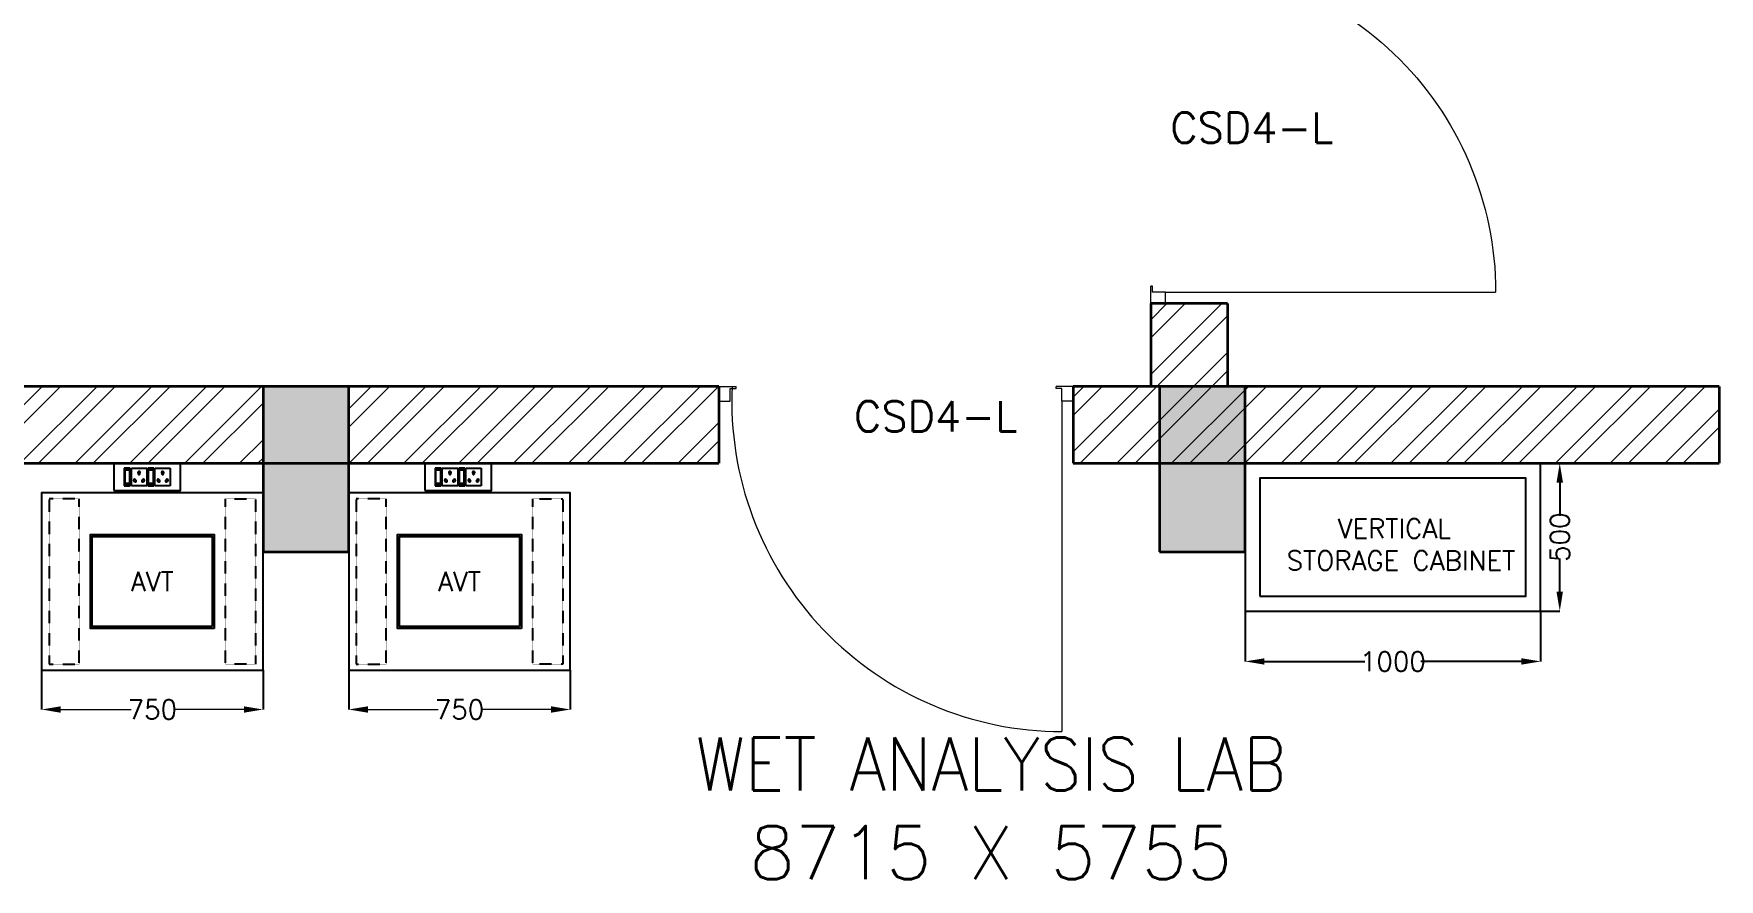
# Model space of a CAD drawing. Extents: x -52083 to 49512, y -145230 to 20224.
# Drawn here: x -34519 to -28813, y -15381 to -12519 of the extents above; entities that cross this region are included whole.
import ezdxf
from ezdxf.enums import TextEntityAlignment as Align

# ---------------------------------------------------------------- set-up
doc = ezdxf.new("R2010")
doc.units = 0
doc.header["$LTSCALE"] = 0.5
doc.header["$MEASUREMENT"] = 0
doc.header["$PDMODE"] = 32
doc.linetypes.add('HIDDEN', pattern=[0.375, 0.25, -0.125])
for name, color, linetype, lineweight in [('1200x2100 Door', 5, 'Continuous', 5), ('COL', 1, 'Continuous', 35), ('DIM', 3, 'Continuous', 5), ('Hatch-1', 8, 'Continuous', 5), ('Sa-Block Text', 7, 'Continuous', 18), ('wall-1', 7, 'Continuous', 35)]:
    doc.layers.add(name, color=color, linetype=linetype, lineweight=lineweight)
for name, color, linetype in [('PDF_Text', 5, 'Continuous'), ('SA-6MRP', 1, 'Continuous'), ('SA-6MUP', 223, 'Continuous'), ('SA-FUR', 3, 'Continuous'), ('SA-Granite', 3, 'Continuous')]:
    doc.layers.add(name, color=color, linetype=linetype)
doc.styles.add('RomanS', font='romans.shx')
doc.styles.get("Standard").update_dxf_attribs({"font": 'romans.shx'})
doc.dimstyles.new('Sa-dim', dxfattribs={"dimtxt": 65, "dimasz": 65, "dimexe": 0, "dimexo": 0, "dimtad": 0, "dimdec": 0, "dimdsep": 46, "dimtxsty": 'Standard', "dimcen": 0, "dimclrd": 256, "dimclre": 7, "dimclrt": 1, "dimadec": 0, "dimazin": 0, "dimtfac": 1, "dimtdec": 0, "dimtmove": 0, "dimatfit": 3, "dimfxl": 1, "dimlwd": -1, "dimarcsym": 0})
pattern_1 = [(45, (5394.74, 2e-13), (-92.80777, 92.80777), []), (45, (5456.61, 2e-13), (-92.80777, 92.80777), [])]

# ---------------------------------------------------------------- blocks, each defined once
blk = doc.blocks.new('SD 1200x2100')
at = {"layer": '1200x2100 Door'}
for p, q in [((289771.1, 46661.9), (289771.1, 46711.8)), ((289771.1, 46711.8), (289829.5, 46711.8)), ((289771.1, 46661.9), (289771.1, 46711.8)), ((289809.4, 46661.9), (289809.4, 46705.1)), ((289809.4, 46705.1), (289829.5, 46705.1)), ((289829.5, 46705.1), (289829.5, 46711.8)), ((290971.1, 46711.8), (290912.7, 46711.8)), ((290912.7, 46705.1), (290912.7, 46711.8)), ((290932.8, 46705.1), (290912.7, 46705.1)), ((290932.8, 46661.9), (290932.8, 46705.1)), ((290971.1, 46661.9), (290971.1, 46711.8)), ((289771.1, 46661.9), (289809.4, 46661.9)), ((290971.1, 46661.9), (290932.8, 46661.9)), ((290932.8, 46661.9), (290932.8, 45543.9))]:
    blk.add_line(p, q, dxfattribs=at)
blk.add_arc((290932.8, 46661.9), 1118, 177.4426, 270, dxfattribs=at)
blk = doc.blocks.new('750 X 600 AVT')
at = {"color": 30, "linetype": 'HIDDEN'}
for points in [[(127, 20.4), (127, 579.6), (25.4, 579.6), (25.4, 20.4)], [(623, 20.4), (623, 579.6), (724.6, 579.6), (724.6, 20.4)]]:
    blk.add_lwpolyline(points, close=True, dxfattribs=at)
at = {"color": 30}
for points in [[(584.4, 141.1), (165.6, 141.1), (165.6, 458.9), (584.4, 458.9)], [(578.1, 147.4), (171.9, 147.4), (171.9, 452.6), (578.1, 452.6)]]:
    blk.add_lwpolyline(points, close=True, dxfattribs=at)
at = {"layer": 'SA-Granite', "color": 30}
blk.add_lwpolyline([(0, 0), (750, 0), (750, 600), (0, 600)], close=True, dxfattribs=at)
at = {"insert": (375, 300), "char_height": 65, "width": 175.432, "attachment_point": 5}
blk.add_mtext('{\\C7;AVT}', dxfattribs=at)
blk = doc.blocks.new('*D465')
at = {"layer": 'Defpoints', "color": 0, "transparency": 16777216}
for p in [(-33452.5, -14673.3), (-32702.5, -14673.3), (-32702.5, -14806.7)]:
    blk.add_point(p, dxfattribs=at)
at = {"layer": 'DIM', "color": 7, "lineweight": -2, "transparency": 16777216}
for p, q in [((-33452.5, -14673.3), (-33452.5, -14806.7)), ((-32702.5, -14673.3), (-32702.5, -14806.7))]:
    blk.add_line(p, q, dxfattribs=at)
at = {"layer": 'DIM', "transparency": 16777216}
for p, q in [((-33387.5, -14806.7), (-33149.6, -14806.7)), ((-32767.5, -14806.7), (-33005.5, -14806.7))]:
    blk.add_line(p, q, dxfattribs=at)
for points in [[(-33387.5, -14795.9), (-33387.5, -14817.6), (-33452.5, -14806.7)], [(-32767.5, -14795.9), (-32767.5, -14817.6), (-32702.5, -14806.7)]]:
    blk.add_solid(points, dxfattribs=at)
at = {"layer": 'DIM', "color": 1, "transparency": 16777216, "insert": (-33077.5, -14806.7), "char_height": 65, "attachment_point": 5}
blk.add_mtext('750', dxfattribs=at)
blk = doc.blocks.new('*U128')
at = {"color": 30}
for points in [[(-1000, -500), (0, -500), (0, 0), (-1000, 0)], [(-950, -450), (-50, -450), (-50, -50), (-950, -50)]]:
    blk.add_lwpolyline(points, close=True, dxfattribs=at)
blk = doc.blocks.new('*D466')
at = {"layer": 'Defpoints', "color": 0, "transparency": 16777216}
for p in [(-30417.5, -14473.3), (-29417.5, -14473.3), (-29417.5, -14644)]:
    blk.add_point(p, dxfattribs=at)
at = {"layer": 'SA-6MUP', "color": 7, "lineweight": -2, "transparency": 16777216}
for p, q in [((-30417.5, -14473.3), (-30417.5, -14644)), ((-29417.5, -14473.3), (-29417.5, -14644))]:
    blk.add_line(p, q, dxfattribs=at)
at = {"layer": 'SA-6MUP', "transparency": 16777216}
for p, q in [((-30352.5, -14644), (-30012, -14644)), ((-29482.5, -14644), (-29823, -14644))]:
    blk.add_line(p, q, dxfattribs=at)
for points in [[(-30352.5, -14633.2), (-30352.5, -14654.9), (-30417.5, -14644)], [(-29482.5, -14633.2), (-29482.5, -14654.9), (-29417.5, -14644)]]:
    blk.add_solid(points, dxfattribs=at)
at = {"layer": 'SA-6MUP', "color": 1, "transparency": 16777216, "insert": (-29917.5, -14644), "char_height": 65, "attachment_point": 5}
blk.add_mtext('1000', dxfattribs=at)
blk = doc.blocks.new('*D467')
at = {"layer": 'Defpoints', "color": 0, "transparency": 16777216}
for p in [(-29417.5, -13973.3), (-29352.6, -13973.3), (-29417.5, -14473.3)]:
    blk.add_point(p, dxfattribs=at)
at = {"layer": 'SA-6MUP', "color": 7, "lineweight": -2, "transparency": 16777216}
for p, q in [((-29417.5, -13973.3), (-29352.6, -13973.3)), ((-29417.5, -14473.3), (-29352.6, -14473.3))]:
    blk.add_line(p, q, dxfattribs=at)
at = {"layer": 'SA-6MUP', "transparency": 16777216}
for p, q in [((-29352.6, -14038.3), (-29352.6, -14151)), ((-29352.6, -14408.3), (-29352.6, -14295.6))]:
    blk.add_line(p, q, dxfattribs=at)
for points in [[(-29363.5, -14038.3), (-29341.8, -14038.3), (-29352.6, -13973.3)], [(-29363.5, -14408.3), (-29341.8, -14408.3), (-29352.6, -14473.3)]]:
    blk.add_solid(points, dxfattribs=at)
at = {"layer": 'SA-6MUP', "color": 1, "transparency": 16777216, "insert": (-29352.6, -14223.3), "char_height": 65, "attachment_point": 5, "rotation": 90}
blk.add_mtext('500', dxfattribs=at)
blk = doc.blocks.new('*D682')
at = {"layer": 'Defpoints', "color": 0, "transparency": 16777216}
for p in [(-34492.5, -14673.3), (-33742.5, -14673.3), (-33742.5, -14806.7)]:
    blk.add_point(p, dxfattribs=at)
at = {"layer": 'DIM', "color": 7, "lineweight": -2, "transparency": 16777216}
for p, q in [((-34492.5, -14673.3), (-34492.5, -14806.7)), ((-33742.5, -14673.3), (-33742.5, -14806.7))]:
    blk.add_line(p, q, dxfattribs=at)
at = {"layer": 'DIM', "transparency": 16777216}
for p, q in [((-34427.5, -14806.7), (-34189.6, -14806.7)), ((-33807.5, -14806.7), (-34045.5, -14806.7))]:
    blk.add_line(p, q, dxfattribs=at)
for points in [[(-34427.5, -14795.9), (-34427.5, -14817.6), (-34492.5, -14806.7)], [(-33807.5, -14795.9), (-33807.5, -14817.6), (-33742.5, -14806.7)]]:
    blk.add_solid(points, dxfattribs=at)
at = {"layer": 'DIM', "color": 1, "transparency": 16777216, "insert": (-34117.5, -14806.7), "char_height": 65, "attachment_point": 5}
blk.add_mtext('750', dxfattribs=at)
blk = doc.blocks.new('*U133')
at = {"ltscale": 300}
for p, q in [((-78.1, 29.8), (-78.1, -29.8)), ((-78.1, 29.8), (-78.1, -29.8)), ((-57.3, 29.8), (-78.1, 29.8)), ((-78.1, 29.8), (-57.3, 29.8)), ((-76.3, 23.3), (-76.3, -23.3)), ((-59.1, 23.3), (-76.3, 23.3)), ((-59.1, -23.3), (-59.1, 23.3)), ((-57.3, -29.8), (-57.3, 29.8)), ((-53.9, 29.8), (-1.7, 29.8)), ((-53.9, -29.8), (-53.9, 29.8)), ((-1.7, 29.8), (-1.7, -29.8)), ((1.7, 29.8), (1.7, -29.8)), ((1.7, 29.8), (1.7, -29.8)), ((22.5, 29.8), (1.7, 29.8)), ((1.7, 29.8), (22.5, 29.8)), ((3.5, 23.3), (3.5, -23.3)), ((20.7, 23.3), (3.5, 23.3)), ((20.7, -23.3), (20.7, 23.3)), ((22.5, -29.8), (22.5, 29.8)), ((25.9, -29.8), (25.9, 29.8)), ((25.9, 29.8), (78.1, 29.8)), ((78.1, 29.8), (78.1, -29.8)), ((-78.1, -29.8), (-57.3, -29.8)), ((-76.3, -21.2), (-59.1, -21.2)), ((-76.3, -23.3), (-59.1, -23.3)), ((-1.7, -29.8), (-53.9, -29.8)), ((1.7, -29.8), (22.5, -29.8)), ((3.5, -21.2), (20.7, -21.2)), ((3.5, -23.3), (20.7, -23.3)), ((78.1, -29.8), (25.9, -29.8))]:
    blk.add_line(p, q, dxfattribs=at)
blk.add_lwpolyline([(-113, -46), (113, -46), (113, 46), (-113, 46)], close=True, dxfattribs=at)
for centre, radius, start, end in [((-27.8, 14.7), 4.06, 307.1584, 232.8416), ((-27.8, 10.6), 2.59, 161.4031, 18.5969), ((52, 14.7), 4.06, 307.1584, 232.8416), ((52, 10.6), 2.59, 161.4031, 18.5969), ((-42.7, -11.6), 3.5, 5.2689, 272.51), ((-39.9, -14), 2.82, 202.6838, 75.0951), ((-15.7, -14), 2.82, 104.9049, 337.3162), ((-12.9, -11.6), 3.5, 267.49, 174.7311), ((37.1, -11.6), 3.5, 5.2689, 272.51), ((39.9, -14), 2.82, 202.6838, 75.0951), ((64.1, -14), 2.82, 104.9049, 337.3162), ((66.9, -11.6), 3.5, 267.49, 174.7311)]:
    blk.add_arc(centre, radius, start, end, dxfattribs=at)
at = {"layer": 'Sa-Block Text', "flags": 1}
for tag, p in [('PROJECTNAME', (102.4, 776)), ('FLOOR', (102.4, 686.5)), ('LABNAME', (102.4, 577)), ('ITEMNO:', (102.4, 479.7))]:
    blk.add_attdef(tag, text='', height=65, dxfattribs=at).set_placement(p, align=Align.MIDDLE_CENTER)
at = {"layer": 'Sa-Block Text'}
blk.add_attdef('CATALOGUE', text='', height=65, dxfattribs=at).set_placement((102.4, 360.5), align=Align.MIDDLE_CENTER)

msp = doc.modelspace()

# ---------------------------------------------------------------- hatches: boundary and pattern name
at = {"layer": 'COL'}
h = msp.add_hatch(color=256, dxfattribs=at)
h.dxf.hatch_style = 1
h.paths.add_polyline_path([(-33452.5, -13713.3), (-33742.5, -13713.3), (-33742.5, -14273.3), (-33452.5, -14273.3)])
h = msp.add_hatch(color=256, dxfattribs=at)
h.dxf.hatch_style = 1
h.paths.add_polyline_path([(-30417.5, -13713.3), (-30707.5, -13713.3), (-30707.5, -14273.3), (-30417.5, -14273.3)])
at = {"layer": 'Hatch-1'}
h = msp.add_hatch(dxfattribs=at)
h.set_pattern_fill('ANSI32,_O', color=256, scale=350)
h.set_pattern_definition(pattern_1)
h.paths.add_polyline_path([(-30477.5, -13432.3), (-30737.5, -13432.3), (-30737.5, -13713.3), (-30477.5, -13713.3)])
h = msp.add_hatch(dxfattribs=at)
h.set_pattern_fill('ANSI32,_O', color=256, scale=350)
h.set_pattern_definition(pattern_1)
h.paths.add_polyline_path([(-36382.5, -13973.3), (-33742.5, -13973.3), (-33742.5, -13713.3), (-36382.5, -13713.3)])
h = msp.add_hatch(dxfattribs=at)
h.set_pattern_fill('ANSI32,_O', color=256, scale=350)
h.set_pattern_definition(pattern_1)
h.paths.add_polyline_path([(-33452.5, -13713.3), (-32199.5, -13713.3), (-32199.5, -13973.3), (-33452.5, -13973.3)])
h = msp.add_hatch(dxfattribs=at)
h.set_pattern_fill('ANSI32,_O', color=256, scale=350)
h.set_pattern_definition(pattern_1)
h.paths.add_polyline_path([(-30999.5, -13713.3), (-28812.5, -13713.3), (-28812.5, -13973.3), (-30999.5, -13973.3)])

# ---------------------------------------------------------------- linework, layer by layer
at = {"layer": 'COL', "elevation": 2637.8}
for points in [[(-33742.5, -14273.3), (-33452.5, -14273.3), (-33452.5, -13713.3), (-33742.5, -13713.3)], [(-30707.5, -14273.3), (-30417.5, -14273.3), (-30417.5, -13713.3), (-30707.5, -13713.3)]]:
    msp.add_lwpolyline(points, close=True, dxfattribs=at)
at = {"layer": 'Hatch-1', "elevation": 2637.8}
for points in [[(-36382.5, -13973.3), (-33742.5, -13973.3), (-33742.5, -13713.3), (-36382.5, -13713.3)], [(-32199.5, -13713.3), (-33452.5, -13713.3), (-33452.5, -13973.3), (-32199.5, -13973.3)], [(-33452.5, -13713.3), (-32199.5, -13713.3), (-32199.5, -13973.3), (-33452.5, -13973.3)], [(-30999.5, -13713.3), (-30707.5, -13713.3), (-30707.5, -13973.3), (-30999.5, -13973.3)], [(-30999.5, -13713.3), (-28812.5, -13713.3), (-28812.5, -13973.3), (-30999.5, -13973.3)], [(-30417.5, -13973.3), (-28812.5, -13973.3), (-28812.5, -13713.3), (-30417.5, -13713.3)], [(-33742.5, -13973.3), (-36382.5, -13973.3), (-36382.5, -13973.3), (-33742.5, -13973.3)]]:
    msp.add_lwpolyline(points, close=True, dxfattribs=at)
at = {"layer": 'SA-FUR', "color": 7, "elevation": 2637.8}
for points in [[(-34492.5, -14673.3), (-33742.5, -14673.3), (-33742.5, -14073.3), (-34492.5, -14073.3)], [(-33452.5, -14673.3), (-32702.5, -14673.3), (-32702.5, -14073.3), (-33452.5, -14073.3)]]:
    msp.add_lwpolyline(points, close=True, dxfattribs=at)
at = {"layer": 'wall-1', "color": 7}
for p, q in [((-30737.5, -13432.3, 2637.8), (-30737.5, -13713.3, 2637.8)), ((-30477.5, -13432.3, 2637.8), (-30737.5, -13432.3, 2637.8)), ((-30477.5, -13432.3, 2637.8), (-30477.5, -13713.3, 2637.8)), ((-32199.5, -13713.3, 2637.8), (-40350.5, -13713.3, 2637.8)), ((-32199.5, -13713.3, 2637.8), (-32199.5, -13973.3, 2637.8)), ((-30999.5, -13713.3, 2637.8), (-30999.5, -13973.3, 2637.8)), ((-28812.5, -13713.3, 2637.8), (-30999.5, -13713.3, 2637.8)), ((-28812.5, -13713.3, 2637.8), (-28812.5, -13973.3, 2637.8)), ((-40350.5, -13973.3, 2637.8), (-32199.5, -13973.3, 2637.8))]:
    msp.add_line(p, q, dxfattribs=at)
at = {"layer": 'wall-1', "color": 7, "elevation": 2637.8}
for points in [[(-32199.5, -13713.3), (-40350.5, -13713.3)], [(-28812.5, -13713.3), (-30999.5, -13713.3)], [(-30999.5, -13973.3), (-28812.5, -13973.3)], [(-30999.5, -13973.3), (-28812.5, -13973.3)]]:
    msp.add_lwpolyline(points, dxfattribs=at)

# ---------------------------------------------------------------- block references
msp.add_blockref('*U128', (-29417.5, -13973.3, 2637.8))
at = {"layer": '1200x2100 Door', "xscale": -1, "rotation": 90}
msp.add_blockref('SD 1200x2100', (15974.3, 277538.8, 2637.8), dxfattribs=at)
at = {"layer": '1200x2100 Door'}
msp.add_blockref('SD 1200x2100', (-321970.6, -60425.2, 2637.8), dxfattribs=at)
at = {"layer": 'SA-6MRP', "color": 7}
for p in [(-34134.6, -14019.3, 2637.8), (-33082, -14019.3, 2637.8)]:
    msp.add_blockref('*U133', p, dxfattribs=at)
at = {"layer": 'SA-Granite'}
for p in [(-34492.5, -14673.3, 2637.8), (-33452.5, -14673.3, 2637.8)]:
    msp.add_blockref('750 X 600 AVT', p, dxfattribs=at)

# ---------------------------------------------------------------- texts
at = {"insert": (-29912.5, -14248.3, 2637.8), "char_height": 65, "width": 949.746, "attachment_point": 5}
msp.add_mtext('VERTICAL\\P STORAGE CABINET', dxfattribs=at)
at = {"layer": '1200x2100 Door', "color": 0, "style": 'RomanS'}
for p in [(-30671.4, -12888.5, 2637.8), (-31741.9, -13865.9, 2637.8)]:
    msp.add_text('CSD4-L', height=103.23, dxfattribs=at).set_placement(p)
at = {"layer": 'PDF_Text', "insert": (-31278.3, -15141.4, 2637.8), "char_height": 180, "width": 2953.65, "attachment_point": 5, "style": 'RomanS'}
msp.add_mtext('{\\W0.9;WET ANALYSIS LAB\\P\\W1;\\C0;8715 X 5755}', dxfattribs=at)

# ---------------------------------------------------------------- dimensions: what is measured, and where the dimension line sits
at = {"layer": 'DIM', "color": 7}
for base, p1, p2, picture, middle in [((-33742.5, -14806.7, 2637.8), (-34492.5, -14673.3, 2637.8), (-33742.5, -14673.3, 2637.8), '*D682', (-34117.5, -14806.7, 2637.8)), ((-32702.5, -14806.7, 2637.8), (-33452.5, -14673.3, 2637.8), (-32702.5, -14673.3, 2637.8), '*D465', (-33077.5, -14806.7, 2637.8))]:
    dim = msp.add_linear_dim(base=base, p1=p1, p2=p2, dimstyle='Sa-dim', dxfattribs=at)
    dim.commit()
    dim.dimension.update_dxf_attribs({"geometry": picture, "text_midpoint": middle})
at = {"layer": 'SA-6MUP', "color": 7}
dim = msp.add_linear_dim(base=(-29352.6, -13973.3, 2637.8), p1=(-29417.5, -14473.3, 2637.8), p2=(-29417.5, -13973.3, 2637.8), angle=90, dimstyle='Sa-dim', dxfattribs=at)
dim.commit()
dim.dimension.update_dxf_attribs({"geometry": '*D467', "text_midpoint": (-29352.6, -14223.3, 2637.8)})
dim = msp.add_linear_dim(base=(-29417.5, -14644, 2637.8), p1=(-30417.5, -14473.3, 2637.8), p2=(-29417.5, -14473.3, 2637.8), dimstyle='Sa-dim', dxfattribs=at)
dim.commit()
dim.dimension.update_dxf_attribs({"geometry": '*D466', "text_midpoint": (-29917.5, -14644, 2637.8)})

doc.saveas('drawing.dxf')
